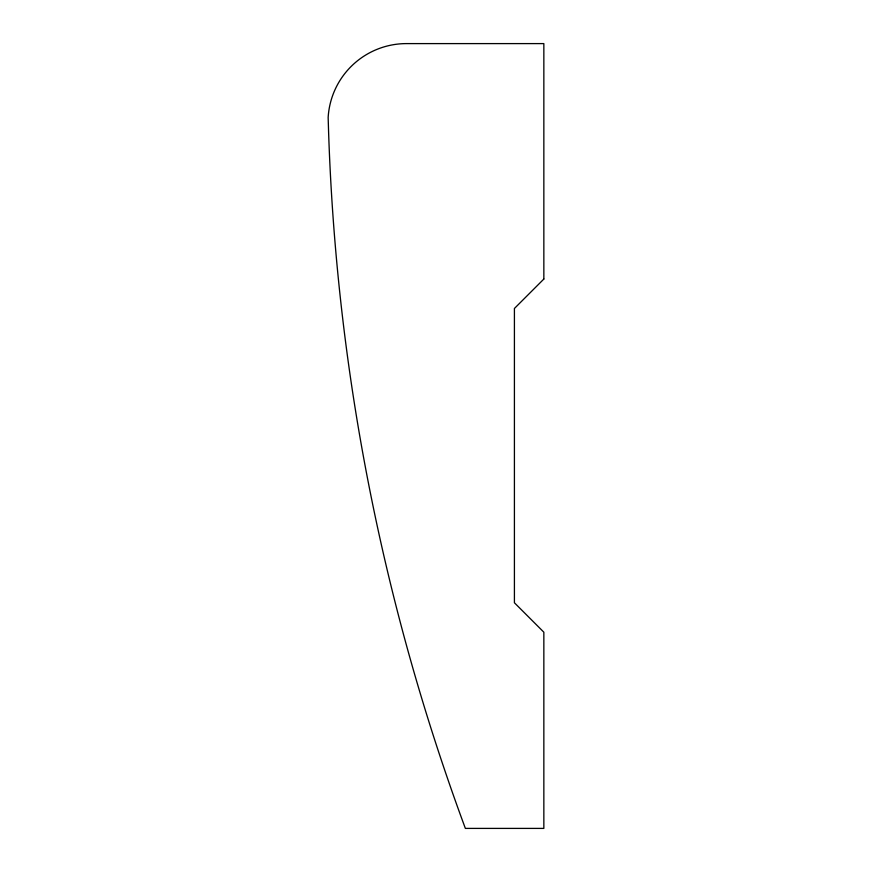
<?xml version="1.0" encoding="UTF-8"?>
<svg xmlns="http://www.w3.org/2000/svg" width="872" height="872" viewBox="0 0 872 872"><rect width="100%" height="100%" fill="white"/><g stroke="black" fill="none" stroke-linecap="round" stroke-linejoin="round"><path stroke-width="1.31" d="M543.845 279.04L514.415 308.47L514.415 602.77L543.845 632.2L543.845 828.4L465.365 828.4A2217.725 2217.725 0 0 1 328.57 131.312L328.155 117.502A78.48 78.48 0 0 1 406.505 43.6L543.845 43.6L543.845 279.04"/></g></svg>
